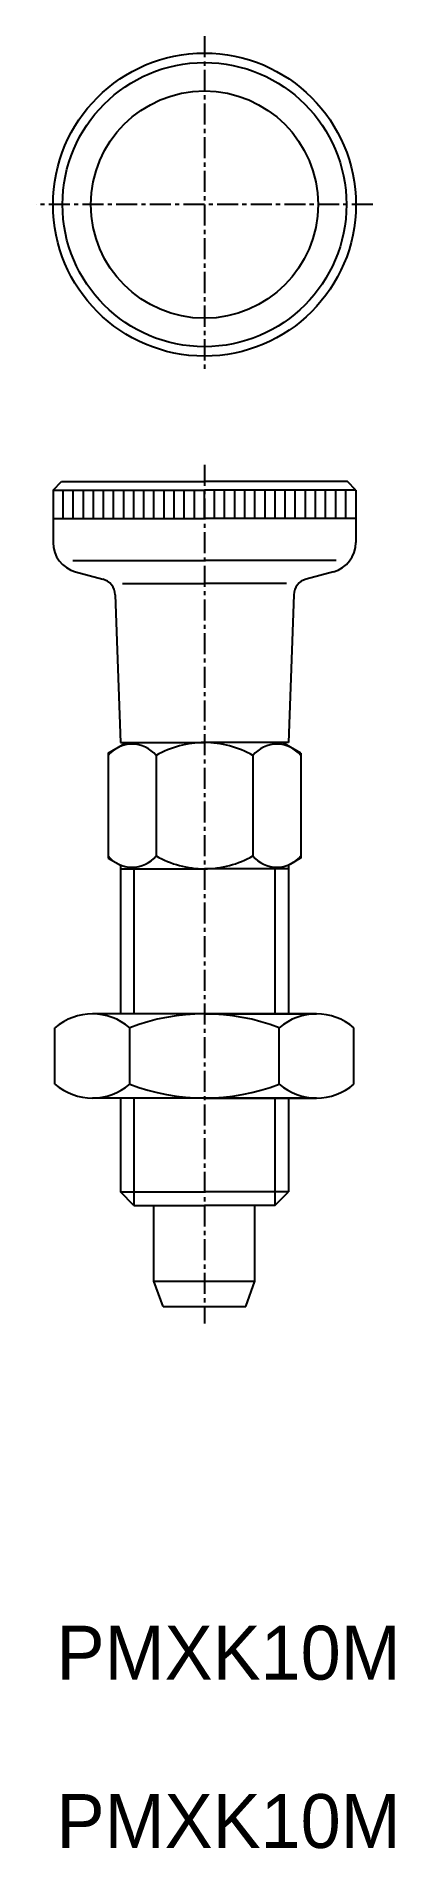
# Model space of a CAD drawing. Extents: x 109 to 130, y 123 to 230.
import ezdxf

# ---------------------------------------------------------------- set-up
doc = ezdxf.new("R2010")
doc.units = 0
doc.linetypes.add('CENTER', pattern=[2, 1.25, -0.25, 0.25, -0.25])
doc.layers.get('0').update_dxf_attribs({"color": 1, "linetype": 'CONTINUOUS'})
doc.layers.add('CENTER', color=1, linetype='CONTINUOUS')

msp = doc.modelspace()

# ---------------------------------------------------------------- linework, layer by layer
at = {"linetype": 'CONTINUOUS'}
for p, q in [((110.105588, 203.426077), (110.605588, 203.926077)), ((110.605588, 203.926077), (119.105588, 203.926077)), ((127.605588, 203.926077), (119.105588, 203.926077)), ((128.105588, 203.426077), (127.605588, 203.926077)), ((110.105588, 203.426077), (119.105588, 203.426077)), ((110.105588, 203.426077), (110.105588, 200.307266)), ((110.705588, 201.726077), (110.705588, 203.426077)), ((111.305588, 201.726077), (111.305588, 203.426077)), ((111.905588, 201.726077), (111.905588, 203.426077)), ((112.505588, 201.726077), (112.505588, 203.426077)), ((113.105588, 201.726077), (113.105588, 203.426077)), ((113.705588, 201.726077), (113.705588, 203.426077)), ((114.305588, 201.726077), (114.305588, 203.426077)), ((114.905588, 201.726077), (114.905588, 203.426077)), ((115.505588, 201.726077), (115.505588, 203.426077)), ((116.105588, 201.726077), (116.105588, 203.426077)), ((116.705588, 201.726077), (116.705588, 203.426077)), ((117.305588, 201.726077), (117.305588, 203.426077)), ((117.905588, 201.726077), (117.905588, 203.426077)), ((118.505588, 201.726077), (118.505588, 203.426077)), ((128.105588, 203.426077), (119.105588, 203.426077)), ((119.105588, 201.726077), (119.105588, 203.426077)), ((119.705588, 201.726077), (119.705588, 203.426077)), ((120.305588, 201.726077), (120.305588, 203.426077)), ((120.905588, 201.726077), (120.905588, 203.426077)), ((121.505588, 201.726077), (121.505588, 203.426077)), ((122.105588, 201.726077), (122.105588, 203.426077)), ((122.705588, 201.726077), (122.705588, 203.426077)), ((123.305588, 201.726077), (123.305588, 203.426077)), ((123.905588, 201.726077), (123.905588, 203.426077)), ((124.505588, 201.726077), (124.505588, 203.426077)), ((125.105588, 201.726077), (125.105588, 203.426077)), ((125.705588, 201.726077), (125.705588, 203.426077)), ((126.305588, 201.726077), (126.305588, 203.426077)), ((126.905588, 201.726077), (126.905588, 203.426077)), ((127.505588, 201.726077), (127.505588, 203.426077)), ((128.105588, 203.426077), (128.105588, 200.307266)), ((110.105588, 201.726077), (119.105588, 201.726077)), ((128.105588, 201.726077), (119.105588, 201.726077)), ((111.275539, 199.246239), (119.105588, 199.246239)), ((126.935637, 199.246239), (119.105588, 199.246239)), ((111.439714, 198.568599), (113.058491, 198.134849)), ((126.771462, 198.568599), (125.152685, 198.134849)), ((113.799062, 197.203823), (114.105588, 188.426077)), ((114.233537, 197.871868), (119.105588, 197.871868)), ((123.977639, 197.871868), (119.105588, 197.871868)), ((124.412114, 197.203823), (124.105588, 188.426077)), ((113.375938, 187.793946), (114.470822, 188.426077)), ((114.105588, 188.426077), (119.105588, 188.426077)), ((124.105588, 188.426077), (119.105588, 188.426077)), ((124.835238, 187.793946), (123.740354, 188.426077)), ((113.375938, 187.793946), (113.375938, 181.558208)), ((116.230588, 187.655723), (116.230588, 181.696431)), ((121.980588, 187.655723), (121.980588, 181.696431)), ((124.835238, 187.793946), (124.835238, 181.558208)), ((113.375938, 181.558208), (114.105588, 181.136945)), ((114.105588, 181.136945), (114.105588, 172.311958)), ((114.105588, 180.926077), (119.105588, 180.926077)), ((114.915588, 180.926077), (114.915588, 172.311958)), ((124.105588, 180.926077), (119.105588, 180.926077)), ((123.295588, 180.926077), (123.295588, 172.311958)), ((124.835238, 181.558208), (124.105588, 181.136945)), ((124.105588, 181.136945), (124.105588, 172.311958)), ((125.769338, 172.311958), (112.441838, 172.311958)), ((119.105588, 172.311958), (125.769338, 172.311958)), ((110.220588, 168.139844), (110.220588, 171.484071)), ((114.663088, 168.139844), (114.663088, 171.484071)), ((123.548088, 168.139844), (123.548088, 171.484071)), ((127.990588, 168.139844), (127.990588, 171.484071)), ((125.769338, 167.311958), (112.441838, 167.311958)), ((114.105588, 167.311958), (114.105588, 161.736077)), ((114.915588, 167.311958), (114.915588, 160.926077)), ((119.105588, 167.311958), (125.769338, 167.311958)), ((123.295588, 167.311958), (123.295588, 160.926077)), ((124.105588, 167.311958), (124.105588, 161.736077)), ((114.105588, 161.736077), (119.105588, 161.736077)), ((114.915588, 160.926077), (114.105588, 161.736077)), ((124.105588, 161.736077), (119.105588, 161.736077)), ((123.295588, 160.926077), (124.105588, 161.736077)), ((114.915588, 160.926077), (119.105588, 160.926077)), ((116.105588, 156.426077), (116.105588, 160.926077)), ((123.295588, 160.926077), (119.105588, 160.926077)), ((122.105588, 156.426077), (122.105588, 160.926077)), ((116.105588, 156.426077), (122.105588, 156.426077)), ((116.651543, 154.926077), (116.105588, 156.426077)), ((121.559633, 154.926077), (122.105588, 156.426077)), ((116.651543, 154.926077), (121.559633, 154.926077))]:
    msp.add_line(p, q, dxfattribs=at)
for radius in [9, 8.4375, 6.75]:
    msp.add_circle((119.105588, 220.377599), radius, dxfattribs=at)
for centre, radius, start, end in [((111.905588, 200.307266), 1.8, 180, 255), ((126.305588, 200.307266), 1.8, 285, 360), ((112.799672, 197.168923), 1, 2, 75), ((125.411504, 197.168923), 1, 105, 178), ((119.105588, 182.676077), 5.75, 90, 120), ((119.105588, 182.676077), 5.75, 60, 90), ((114.803263, 186.490851), 1.842331, 39.218662, 140.781338), ((123.407913, 186.490851), 1.842331, 39.218662, 140.781338), ((114.803263, 182.861303), 1.842331, 219.218662, 320.781338), ((119.105588, 186.676077), 5.75, 240, 270), ((119.105588, 186.676077), 5.75, 270, 300), ((123.407913, 182.861303), 1.842331, 219.218662, 320.781338), ((112.441838, 168.91819), 3.393768, 49.117608, 130.882392), ((119.105588, 159.978727), 12.333231, 68.887171, 111.112829), ((125.769338, 168.91819), 3.393768, 49.117608, 130.882392), ((112.441838, 170.705726), 3.393768, 229.117608, 310.882392), ((119.105588, 179.645189), 12.333231, 248.887171, 291.112829), ((125.769338, 170.705726), 3.393768, 229.117608, 310.882392)]:
    msp.add_arc(centre, radius, start, end, dxfattribs=at)
at = {"layer": 'CENTER', "linetype": 'CENTER'}
for p, q in [((119.105588, 230.377599), (119.105588, 210.377599)), ((129.105588, 220.377599), (109.105588, 220.377599)), ((119.105588, 204.926077), (119.105588, 153.926077))]:
    msp.add_line(p, q, dxfattribs=at)

# ---------------------------------------------------------------- texts
for p in [(110.316136, 132.76844), (110.316136, 122.76844)]:
    msp.add_text('PMXK10M', height=3.2).set_placement(p)

doc.saveas('drawing.dxf')
